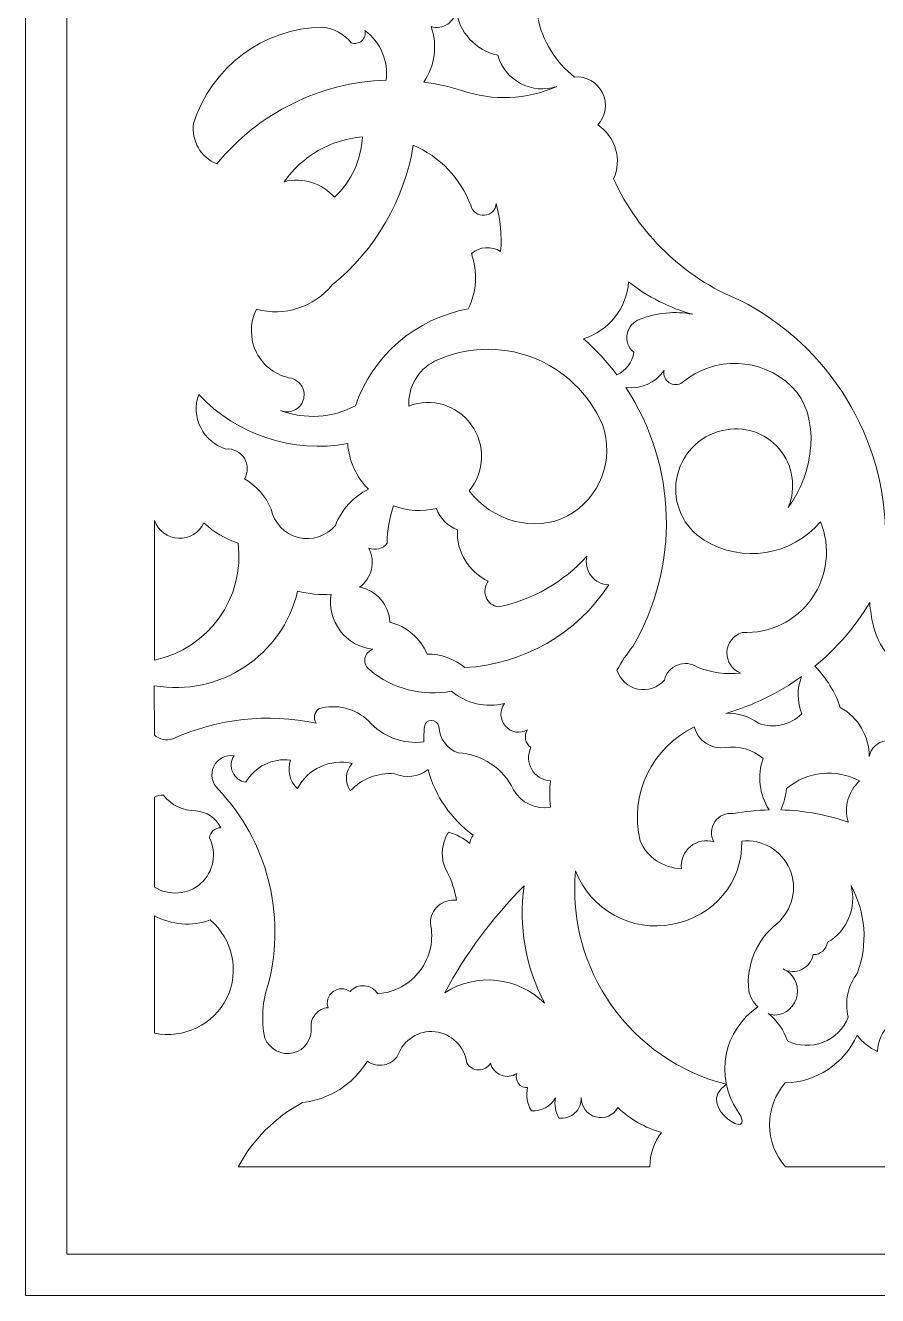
# Model space of a CAD drawing. Header units: millimetres. Extents: x 4868 to 5114, y 1819 to 2091.
# Drawn here: x 4867.7 to 4908.9, y 1819 to 1880.3 of the extents above; entities that cross this region are included whole.
import ezdxf

# ---------------------------------------------------------------- set-up
doc = ezdxf.new("R2010")
doc.units = ezdxf.units.MM
doc.header["$MEASUREMENT"] = 0
doc.layers.add('SITARA ALL', color=18, linetype='Continuous', true_color=0x000000)

msp = doc.modelspace()

# ---------------------------------------------------------------- linework, layer by layer
at = {"layer": 'SITARA ALL', "lineweight": 9}
for points, knots in [([(4867.73, 1940.997), (4867.73, 1940.997), (5111.73, 1940.997), (5111.73, 1940.997), (5111.73, 1940.997), (5111.73, 1818.997), (5111.73, 1818.997), (5111.73, 1818.997), (4867.73, 1818.997), (4867.73, 1818.997), (4867.73, 1818.997), (4867.73, 1940.997), (4867.73, 1940.997)], [0, 0, 0, 0, 0.25, 0.25, 0.25, 0.5, 0.5, 0.5, 0.75, 0.75, 0.75, 1, 1, 1, 1]), ([(4869.73, 1909.727), (4869.73, 1909.727), (4869.73, 1820.997), (4869.73, 1820.997), (4869.73, 1820.997), (5069.73, 1820.997), (5069.73, 1820.997), (5069.73, 1820.997), (5069.73, 1839.186), (5069.73, 1839.186), (5069.73, 1839.186), (5069.73, 1855.221), (5069.73, 1855.221), (5067.255, 1856.997), (5064.182, 1857.727), (5061.173, 1857.25), (5057.149, 1856.955), (5053.106, 1857.463), (5049.28, 1858.744), (5046.227, 1859.788), (5043.159, 1860.785), (5040.075, 1861.735), (5037.551, 1862.541), (5034.833, 1862.493), (5032.34, 1861.597), (5033.292, 1862.094), (5033.717, 1863.227), (5033.328, 1864.228), (5032.939, 1865.229), (5032.035, 1865.816), (5030.998, 1865.54), (5030.693, 1865.464), (5030.435, 1865.262), (5030.286, 1864.986), (5030.137, 1864.71), (5030.111, 1864.385), (5030.215, 1864.089), (5025.011, 1866.894), (5018.569, 1865.781), (5014.617, 1861.384), (5009.146, 1867.125), (5000.377, 1868.169), (4993.72, 1863.86), (4993.138, 1863.45), (4992.738, 1862.831), (4992.605, 1862.131), (4991.311, 1862.722), (4989.79, 1862.47), (4988.758, 1861.491), (4986.083, 1863.59), (4982.466, 1864.03), (4979.368, 1862.629), (4977.678, 1861.793), (4975.683, 1861.849), (4974.042, 1862.777), (4973.783, 1863.219), (4973.276, 1863.453), (4972.772, 1863.363), (4972.267, 1863.272), (4971.875, 1862.888), (4971.786, 1862.384), (4971.049, 1862.61), (4970.249, 1862.474), (4969.627, 1862.019), (4969.005, 1861.564), (4968.635, 1860.847), (4968.628, 1860.077), (4967.897, 1861.526), (4966.3, 1862.32), (4964.704, 1862.025), (4963.616, 1861.991), (4962.726, 1861.148), (4962.636, 1860.063), (4962.5, 1860.585), (4962.082, 1860.986), (4961.554, 1861.1), (4961.027, 1861.214), (4960.484, 1861.027), (4960.145, 1860.607), (4956.859, 1859.814), (4953.4, 1860.889), (4951.14, 1863.402), (4950.276, 1864.677), (4948.767, 1865.356), (4947.24, 1865.159), (4945.713, 1864.961), (4944.434, 1863.939), (4943.922, 1862.487), (4942.848, 1861.679), (4941.468, 1861.395), (4940.162, 1861.711), (4939.37, 1861.762), (4938.6, 1861.99), (4937.908, 1862.377), (4937.419, 1862.551), (4936.877, 1862.483), (4936.445, 1862.195), (4936.014, 1861.907), (4935.744, 1861.436), (4935.717, 1860.918), (4935.501, 1859.885), (4934.822, 1859.008), (4933.876, 1858.54), (4932.519, 1858.782), (4931.199, 1857.961), (4930.819, 1856.636), (4929.683, 1857.188), (4928.657, 1857.945), (4927.794, 1858.867), (4926.965, 1860.397), (4925.076, 1860.997), (4923.519, 1860.221), (4922.478, 1860.138), (4921.594, 1859.429), (4921.288, 1858.43), (4921.278, 1858.72), (4921.108, 1858.98), (4920.847, 1859.104), (4920.586, 1859.229), (4920.279, 1859.201), (4920.048, 1859.027), (4919.836, 1859.146), (4919.581, 1859.16), (4919.357, 1859.066), (4919.132, 1858.971), (4918.965, 1858.78), (4918.903, 1858.544), (4918.952, 1859.937), (4917.878, 1861.111), (4916.487, 1861.183), (4916.254, 1860.705), (4916.147, 1860.176), (4916.176, 1859.645), (4916.043, 1859.845), (4915.827, 1859.973), (4915.588, 1859.994), (4915.349, 1860.014), (4915.115, 1859.925), (4914.951, 1859.751), (4914.821, 1858.96), (4915.014, 1858.15), (4915.488, 1857.504), (4913.205, 1858.444), (4910.578, 1857.608), (4909.263, 1855.518), (4909.289, 1860.391), (4906.564, 1864.857), (4902.216, 1867.057), (4899.516, 1868.159), (4897.338, 1870.253), (4896.132, 1872.908), (4896.546, 1873.851), (4896.223, 1874.954), (4895.364, 1875.523), (4895.752, 1875.94), (4895.843, 1876.554), (4895.592, 1877.066), (4895.341, 1877.578), (4894.812, 1877.883), (4894.245, 1877.832), (4893.324, 1878.546), (4892.692, 1879.571), (4892.468, 1880.714), (4892.222, 1881.843), (4891.508, 1882.814), (4890.504, 1883.384), (4889.499, 1883.954), (4888.306, 1884.072), (4887.211, 1883.704), (4887.346, 1883.927), (4887.375, 1884.2), (4887.289, 1884.446), (4887.203, 1884.693), (4887.013, 1884.888), (4886.767, 1884.978), (4887.245, 1885.324), (4887.687, 1885.718), (4888.086, 1886.152), (4888.265, 1886.371), (4888.32, 1886.665), (4888.234, 1886.934), (4888.147, 1887.202), (4887.933, 1887.408), (4887.661, 1887.481), (4888.135, 1887.547), (4888.525, 1887.889), (4888.651, 1888.351), (4888.777, 1888.813), (4888.621, 1889.301), (4888.245, 1889.598), (4889.091, 1890.061), (4889.416, 1891.111), (4888.976, 1891.97), (4890.929, 1893.777), (4891.828, 1896.454), (4891.36, 1899.074), (4890.893, 1901.694), (4889.146, 1903.886), (4886.688, 1904.906), (4886.688, 1904.906), (4886.688, 1909.727), (4886.688, 1909.727), (4886.688, 1909.727), (4869.73, 1909.727), (4869.73, 1909.727)], [0, 0, 0, 0, 0.014706, 0.014706, 0.014706, 0.029412, 0.029412, 0.029412, 0.044118, 0.044118, 0.044118, 0.058824, 0.058824, 0.058824, 0.073529, 0.073529, 0.073529, 0.088235, 0.088235, 0.088235, 0.102941, 0.102941, 0.102941, 0.117647, 0.117647, 0.117647, 0.132353, 0.132353, 0.132353, 0.147059, 0.147059, 0.147059, 0.161765, 0.161765, 0.161765, 0.176471, 0.176471, 0.176471, 0.191176, 0.191176, 0.191176, 0.205882, 0.205882, 0.205882, 0.220588, 0.220588, 0.220588, 0.235294, 0.235294, 0.235294, 0.25, 0.25, 0.25, 0.264706, 0.264706, 0.264706, 0.279412, 0.279412, 0.279412, 0.294118, 0.294118, 0.294118, 0.308824, 0.308824, 0.308824, 0.323529, 0.323529, 0.323529, 0.338235, 0.338235, 0.338235, 0.352941, 0.352941, 0.352941, 0.367647, 0.367647, 0.367647, 0.382353, 0.382353, 0.382353, 0.397059, 0.397059, 0.397059, 0.411765, 0.411765, 0.411765, 0.426471, 0.426471, 0.426471, 0.441176, 0.441176, 0.441176, 0.455882, 0.455882, 0.455882, 0.470588, 0.470588, 0.470588, 0.485294, 0.485294, 0.485294, 0.5, 0.5, 0.5, 0.514706, 0.514706, 0.514706, 0.529412, 0.529412, 0.529412, 0.544118, 0.544118, 0.544118, 0.558824, 0.558824, 0.558824, 0.573529, 0.573529, 0.573529, 0.588235, 0.588235, 0.588235, 0.602941, 0.602941, 0.602941, 0.617647, 0.617647, 0.617647, 0.632353, 0.632353, 0.632353, 0.647059, 0.647059, 0.647059, 0.661765, 0.661765, 0.661765, 0.676471, 0.676471, 0.676471, 0.691176, 0.691176, 0.691176, 0.705882, 0.705882, 0.705882, 0.720588, 0.720588, 0.720588, 0.735294, 0.735294, 0.735294, 0.75, 0.75, 0.75, 0.764706, 0.764706, 0.764706, 0.779412, 0.779412, 0.779412, 0.794118, 0.794118, 0.794118, 0.808824, 0.808824, 0.808824, 0.823529, 0.823529, 0.823529, 0.838235, 0.838235, 0.838235, 0.852941, 0.852941, 0.852941, 0.867647, 0.867647, 0.867647, 0.882353, 0.882353, 0.882353, 0.897059, 0.897059, 0.897059, 0.911765, 0.911765, 0.911765, 0.926471, 0.926471, 0.926471, 0.941176, 0.941176, 0.941176, 0.955882, 0.955882, 0.955882, 0.970588, 0.970588, 0.970588, 0.985294, 0.985294, 0.985294, 1, 1, 1, 1]), ([(4888.525, 1881.081), (4888.658, 1879.996), (4889.464, 1879.116), (4890.533, 1878.891), (4890.698, 1878.304), (4891.096, 1877.81), (4891.634, 1877.523), (4892.172, 1877.236), (4892.801, 1877.18), (4893.381, 1877.369), (4891.933, 1876.733), (4890.298, 1876.664), (4888.802, 1877.177), (4888.203, 1877.365), (4887.589, 1877.503), (4886.966, 1877.586), (4887.504, 1878.374), (4887.636, 1879.368), (4887.323, 1880.268), (4887.592, 1880.185), (4887.886, 1880.228), (4888.119, 1880.387), (4888.353, 1880.545), (4888.502, 1880.799), (4888.525, 1881.081)], [0, 0, 0, 0, 0.125, 0.125, 0.125, 0.25, 0.25, 0.25, 0.375, 0.375, 0.375, 0.5, 0.5, 0.5, 0.625, 0.625, 0.625, 0.75, 0.75, 0.75, 0.875, 0.875, 0.875, 1, 1, 1, 1]), ([(4882.07, 1880.246), (4882.616, 1880.184), (4883.116, 1879.91), (4883.462, 1879.483), (4883.637, 1879.418), (4883.834, 1879.455), (4883.973, 1879.58), (4884.112, 1879.705), (4884.17, 1879.895), (4884.124, 1880.076), (4884.873, 1879.521), (4885.265, 1878.605), (4885.15, 1877.68), (4881.966, 1877.578), (4878.984, 1876.103), (4876.973, 1873.632), (4876.2, 1873.952), (4875.739, 1874.752), (4875.848, 1875.581), (4876.708, 1878.307), (4879.212, 1880.183), (4882.07, 1880.246)], [0, 0, 0, 0, 0.142857, 0.142857, 0.142857, 0.285714, 0.285714, 0.285714, 0.428571, 0.428571, 0.428571, 0.571429, 0.571429, 0.571429, 0.714286, 0.714286, 0.714286, 0.857143, 0.857143, 0.857143, 1, 1, 1, 1]), ([(4884.002, 1874.941), (4883.949, 1873.831), (4883.467, 1872.785), (4882.658, 1872.023), (4882.05, 1872.708), (4881.112, 1872.998), (4880.224, 1872.776), (4881.099, 1874.022), (4882.484, 1874.815), (4884.002, 1874.941)], [0, 0, 0, 0, 0.333333, 0.333333, 0.333333, 0.666667, 0.666667, 0.666667, 1, 1, 1, 1]), ([(4886.459, 1874.539), (4887.736, 1873.988), (4888.736, 1872.942), (4889.229, 1871.641), (4889.299, 1871.334), (4889.586, 1871.128), (4889.899, 1871.159), (4890.212, 1871.191), (4890.45, 1871.406), (4890.457, 1871.72), (4890.665, 1870.968), (4890.739, 1870.184), (4890.676, 1869.406), (4890.235, 1869.688), (4889.661, 1869.647), (4889.265, 1869.304), (4889.58, 1868.432), (4889.525, 1867.469), (4889.114, 1866.638), (4886.583, 1866.179), (4884.497, 1864.39), (4883.661, 1861.957), (4882.545, 1861.366), (4881.227, 1861.283), (4880.046, 1861.729), (4880.257, 1861.642), (4880.494, 1861.646), (4880.702, 1861.741), (4880.91, 1861.835), (4881.069, 1862.011), (4881.142, 1862.227), (4881.215, 1862.444), (4881.194, 1862.68), (4881.086, 1862.881), (4880.978, 1863.082), (4880.792, 1863.229), (4880.571, 1863.287), (4879.846, 1863.411), (4879.222, 1863.87), (4878.889, 1864.526), (4878.556, 1865.182), (4878.556, 1865.962), (4878.884, 1866.62), (4880.23, 1866.254), (4881.664, 1866.714), (4882.544, 1867.797), (4884.632, 1869.488), (4886.025, 1871.886), (4886.459, 1874.539)], [0, 0, 0, 0, 0.0625, 0.0625, 0.0625, 0.125, 0.125, 0.125, 0.1875, 0.1875, 0.1875, 0.25, 0.25, 0.25, 0.3125, 0.3125, 0.3125, 0.375, 0.375, 0.375, 0.4375, 0.4375, 0.4375, 0.5, 0.5, 0.5, 0.5625, 0.5625, 0.5625, 0.625, 0.625, 0.625, 0.6875, 0.6875, 0.6875, 0.75, 0.75, 0.75, 0.8125, 0.8125, 0.8125, 0.875, 0.875, 0.875, 0.9375, 0.9375, 0.9375, 1, 1, 1, 1]), ([(4896.85, 1867.943), (4897.768, 1867.214), (4898.825, 1866.681), (4899.957, 1866.376), (4899.101, 1866.539), (4898.217, 1866.456), (4897.407, 1866.136), (4897.086, 1866.031), (4896.847, 1865.759), (4896.785, 1865.427), (4896.722, 1865.094), (4896.843, 1864.757), (4897.104, 1864.542), (4897.044, 1864.06), (4896.731, 1863.647), (4896.284, 1863.457), (4895.807, 1864.089), (4895.268, 1864.672), (4894.674, 1865.197), (4895.898, 1865.574), (4896.763, 1866.665), (4896.85, 1867.943)], [0, 0, 0, 0, 0.142857, 0.142857, 0.142857, 0.285714, 0.285714, 0.285714, 0.428571, 0.428571, 0.428571, 0.571429, 0.571429, 0.571429, 0.714286, 0.714286, 0.714286, 0.857143, 0.857143, 0.857143, 1, 1, 1, 1]), ([(4887.484, 1864.105), (4888.958, 1864.805), (4890.654, 1864.876), (4892.182, 1864.301), (4893.71, 1863.726), (4894.941, 1862.548), (4895.588, 1861.049), (4896.194, 1859.363), (4895.475, 1857.488), (4893.897, 1856.641), (4892.319, 1855.793), (4890.226, 1856.419), (4889.155, 1857.854), (4889.914, 1858.768), (4889.955, 1860.08), (4889.256, 1861.04), (4888.557, 1862), (4887.342, 1862.381), (4886.24, 1861.94), (4886.19, 1862.844), (4886.678, 1863.693), (4887.484, 1864.105)], [0, 0, 0, 0, 0.142857, 0.142857, 0.142857, 0.285714, 0.285714, 0.285714, 0.428571, 0.428571, 0.428571, 0.571429, 0.571429, 0.571429, 0.714286, 0.714286, 0.714286, 0.857143, 0.857143, 0.857143, 1, 1, 1, 1]), ([(4898.565, 1863.66), (4898.517, 1863.432), (4898.614, 1863.198), (4898.81, 1863.072), (4899.005, 1862.945), (4899.254, 1862.949), (4899.442, 1863.085), (4900.994, 1864.379), (4903.27, 1864.296), (4904.723, 1862.893), (4906.177, 1861.491), (4905.799, 1858.648), (4904.562, 1857.052), (4904.962, 1858.005), (4904.789, 1859.102), (4904.117, 1859.887), (4903.444, 1860.672), (4902.4, 1861.014), (4901.396, 1860.765), (4900.242, 1860.508), (4899.36, 1859.574), (4899.168, 1858.407), (4898.977, 1857.24), (4899.496, 1856.085), (4900.508, 1855.473), (4902.341, 1854.343), (4904.723, 1854.717), (4906.118, 1856.358), (4906.622, 1855.132), (4906.464, 1853.734), (4905.7, 1852.651), (4904.936, 1851.568), (4903.659, 1850.951), (4902.335, 1851.015), (4901.911, 1850.885), (4901.615, 1850.499), (4901.602, 1850.055), (4901.588, 1849.611), (4901.848, 1849.211), (4902.264, 1849.055), (4901.554, 1848.97), (4900.834, 1849.069), (4900.174, 1849.342), (4899.89, 1849.529), (4899.532, 1849.566), (4899.216, 1849.44), (4898.9, 1849.315), (4898.666, 1849.046), (4898.587, 1848.715), (4898.268, 1848.35), (4897.778, 1848.184), (4897.304, 1848.281), (4896.829, 1848.378), (4896.441, 1848.728), (4896.292, 1849.189), (4896.509, 1849.596), (4896.766, 1849.981), (4897.058, 1850.339), (4899.333, 1854.234), (4899.203, 1859.078), (4896.718, 1862.843), (4897.438, 1862.748), (4898.151, 1863.063), (4898.565, 1863.66)], [0, 0, 0, 0, 0.047619, 0.047619, 0.047619, 0.095238, 0.095238, 0.095238, 0.142857, 0.142857, 0.142857, 0.190476, 0.190476, 0.190476, 0.238095, 0.238095, 0.238095, 0.285714, 0.285714, 0.285714, 0.333333, 0.333333, 0.333333, 0.380952, 0.380952, 0.380952, 0.428571, 0.428571, 0.428571, 0.47619, 0.47619, 0.47619, 0.52381, 0.52381, 0.52381, 0.571429, 0.571429, 0.571429, 0.619048, 0.619048, 0.619048, 0.666667, 0.666667, 0.666667, 0.714286, 0.714286, 0.714286, 0.761905, 0.761905, 0.761905, 0.809524, 0.809524, 0.809524, 0.857143, 0.857143, 0.857143, 0.904762, 0.904762, 0.904762, 0.952381, 0.952381, 0.952381, 1, 1, 1, 1]), ([(4876.096, 1862.501), (4877.941, 1860.545), (4880.645, 1859.653), (4883.29, 1860.13), (4883.35, 1859.299), (4883.704, 1858.518), (4884.291, 1857.927), (4883.56, 1857.567), (4882.991, 1856.945), (4882.699, 1856.185), (4882.262, 1855.661), (4881.565, 1855.433), (4880.903, 1855.598), (4880.242, 1855.763), (4879.732, 1856.302), (4879.593, 1856.969), (4879.344, 1857.589), (4878.889, 1858.103), (4878.303, 1858.424), (4878.491, 1858.73), (4878.49, 1859.117), (4878.301, 1859.422), (4878.112, 1859.728), (4877.771, 1859.902), (4877.413, 1859.871), (4876.882, 1860.034), (4876.441, 1860.406), (4876.192, 1860.903), (4875.944, 1861.399), (4875.91, 1861.978), (4876.096, 1862.501)], [0, 0, 0, 0, 0.1, 0.1, 0.1, 0.2, 0.2, 0.2, 0.3, 0.3, 0.3, 0.4, 0.4, 0.4, 0.5, 0.5, 0.5, 0.6, 0.6, 0.6, 0.7, 0.7, 0.7, 0.8, 0.8, 0.8, 0.9, 0.9, 0.9, 1, 1, 1, 1]), ([(4885.502, 1857.134), (4886.163, 1856.878), (4886.886, 1856.829), (4887.575, 1856.995), (4887.743, 1856.52), (4888.114, 1856.145), (4888.587, 1855.973), (4888.535, 1854.918), (4889.123, 1853.937), (4890.08, 1853.488), (4889.908, 1853.271), (4889.865, 1852.979), (4889.969, 1852.722), (4890.072, 1852.465), (4890.303, 1852.283), (4890.577, 1852.246), (4892.223, 1852.59), (4893.716, 1853.447), (4894.842, 1854.695), (4894.761, 1854.366), (4894.834, 1854.019), (4895.041, 1853.75), (4895.247, 1853.482), (4895.563, 1853.322), (4895.901, 1853.315), (4894.352, 1850.952), (4891.767, 1849.468), (4888.945, 1849.317), (4888.435, 1849.744), (4887.791, 1849.976), (4887.126, 1849.973), (4886.8, 1850.74), (4886.135, 1851.309), (4885.327, 1851.512), (4885.29, 1852.346), (4884.684, 1853.045), (4883.862, 1853.196), (4884.457, 1853.631), (4884.647, 1854.433), (4884.31, 1855.088), (4884.626, 1854.952), (4884.994, 1855.051), (4885.198, 1855.329), (4885.201, 1855.943), (4885.304, 1856.553), (4885.502, 1857.134)], [0, 0, 0, 0, 0.066667, 0.066667, 0.066667, 0.133333, 0.133333, 0.133333, 0.2, 0.2, 0.2, 0.266667, 0.266667, 0.266667, 0.333333, 0.333333, 0.333333, 0.4, 0.4, 0.4, 0.466667, 0.466667, 0.466667, 0.533333, 0.533333, 0.533333, 0.6, 0.6, 0.6, 0.666667, 0.666667, 0.666667, 0.733333, 0.733333, 0.733333, 0.8, 0.8, 0.8, 0.866667, 0.866667, 0.866667, 0.933333, 0.933333, 0.933333, 1, 1, 1, 1]), ([(4873.956, 1856.413), (4874.138, 1855.921), (4874.598, 1855.587), (4875.121, 1855.565), (4875.645, 1855.543), (4876.127, 1855.829), (4876.35, 1856.303), (4876.818, 1855.857), (4877.383, 1855.525), (4878.001, 1855.333), (4878.337, 1852.684), (4876.572, 1850.221), (4873.956, 1849.683), (4873.956, 1849.683), (4873.956, 1856.413), (4873.956, 1856.413)], [0, 0, 0, 0, 0.2, 0.2, 0.2, 0.4, 0.4, 0.4, 0.6, 0.6, 0.6, 0.8, 0.8, 0.8, 1, 1, 1, 1]), ([(4880.875, 1853.014), (4881.402, 1852.869), (4881.95, 1852.819), (4882.494, 1852.865), (4882.389, 1852.242), (4882.546, 1851.603), (4882.927, 1851.099), (4883.309, 1850.595), (4883.878, 1850.272), (4884.506, 1850.203), (4884.303, 1850.135), (4884.156, 1849.959), (4884.124, 1849.748), (4884.093, 1849.536), (4884.18, 1849.326), (4884.354, 1849.202), (4885.452, 1848.286), (4886.901, 1847.911), (4888.305, 1848.182), (4889.013, 1847.581), (4889.966, 1847.357), (4890.867, 1847.582), (4890.617, 1847.255), (4890.634, 1846.797), (4890.909, 1846.49), (4891.184, 1846.183), (4891.613, 1846.101), (4891.965, 1846.315), (4891.787, 1846.027), (4891.862, 1845.651), (4892.136, 1845.454), (4891.969, 1845.117), (4891.984, 1844.719), (4892.175, 1844.395), (4892.367, 1844.072), (4892.706, 1843.868), (4893.082, 1843.854), (4893.036, 1843.43), (4893.034, 1843.002), (4893.077, 1842.578), (4892.368, 1842.454), (4891.657, 1842.791), (4891.304, 1843.418), (4890.802, 1844.457), (4889.776, 1845.141), (4888.623, 1845.203), (4888.082, 1845.395), (4887.714, 1845.899), (4887.695, 1846.473), (4887.665, 1846.649), (4887.507, 1846.775), (4887.328, 1846.765), (4887.149, 1846.756), (4887.008, 1846.641), (4886.996, 1846.462), (4886.973, 1846.22), (4886.965, 1845.977), (4886.972, 1845.734), (4885.969, 1845.597), (4884.964, 1845.975), (4884.3, 1846.739), (4883.663, 1847.356), (4882.744, 1847.582), (4881.893, 1847.33), (4881.677, 1847.167), (4881.621, 1846.866), (4881.764, 1846.636), (4879.434, 1847.128), (4877.009, 1846.861), (4874.842, 1845.873), (4874.535, 1845.774), (4874.198, 1845.845), (4873.956, 1846.059), (4873.956, 1846.059), (4873.953, 1848.441), (4873.953, 1848.441), (4877.109, 1847.896), (4880.142, 1849.896), (4880.875, 1853.014)], [0, 0, 0, 0, 0.038462, 0.038462, 0.038462, 0.076923, 0.076923, 0.076923, 0.115385, 0.115385, 0.115385, 0.153846, 0.153846, 0.153846, 0.192308, 0.192308, 0.192308, 0.230769, 0.230769, 0.230769, 0.269231, 0.269231, 0.269231, 0.307692, 0.307692, 0.307692, 0.346154, 0.346154, 0.346154, 0.384615, 0.384615, 0.384615, 0.423077, 0.423077, 0.423077, 0.461538, 0.461538, 0.461538, 0.5, 0.5, 0.5, 0.538462, 0.538462, 0.538462, 0.576923, 0.576923, 0.576923, 0.615385, 0.615385, 0.615385, 0.653846, 0.653846, 0.653846, 0.692308, 0.692308, 0.692308, 0.730769, 0.730769, 0.730769, 0.769231, 0.769231, 0.769231, 0.807692, 0.807692, 0.807692, 0.846154, 0.846154, 0.846154, 0.884615, 0.884615, 0.884615, 0.923077, 0.923077, 0.923077, 0.961538, 0.961538, 0.961538, 1, 1, 1, 1]), ([(4908.494, 1852.459), (4908.508, 1852.271), (4908.531, 1852.083), (4908.566, 1851.896), (4908.714, 1850.52), (4909.587, 1849.328), (4910.855, 1848.772), (4912.123, 1848.216), (4913.579, 1848.372), (4914.692, 1849.195), (4915.437, 1848.4), (4916.471, 1847.942), (4917.56, 1847.924), (4918.648, 1847.907), (4919.693, 1848.327), (4920.463, 1849.097), (4920.534, 1848.491), (4920.668, 1847.894), (4920.864, 1847.316), (4920.924, 1847), (4921.121, 1846.726), (4921.402, 1846.568), (4921.683, 1846.411), (4922.017, 1846.384), (4922.319, 1846.497), (4922.039, 1846.092), (4921.94, 1845.589), (4922.044, 1845.108), (4922.148, 1844.627), (4922.444, 1844.212), (4922.866, 1843.958), (4923.796, 1843.509), (4924.83, 1843.321), (4925.858, 1843.412), (4925.691, 1843.201), (4925.661, 1842.912), (4925.781, 1842.671), (4925.901, 1842.43), (4926.145, 1842.28), (4926.415, 1842.286), (4924.497, 1841.91), (4922.561, 1841.631), (4920.615, 1841.448), (4920.783, 1841.634), (4920.893, 1841.865), (4920.932, 1842.112), (4920.972, 1842.526), (4920.77, 1842.927), (4920.412, 1843.14), (4920.055, 1843.353), (4919.611, 1843.344), (4919.266, 1843.112), (4919.281, 1843.618), (4918.977, 1844.08), (4918.506, 1844.266), (4918.035, 1844.451), (4917.505, 1844.33), (4917.171, 1843.948), (4916.893, 1844.123), (4916.55, 1844.161), (4916.24, 1844.052), (4915.93, 1843.942), (4915.688, 1843.699), (4915.581, 1843.388), (4914.973, 1843.731), (4914.517, 1844.293), (4914.305, 1844.958), (4913.987, 1845.046), (4913.651, 1844.905), (4913.491, 1844.617), (4913.331, 1844.329), (4913.378, 1843.979), (4913.62, 1843.756), (4913.184, 1844.235), (4912.927, 1844.85), (4912.894, 1845.497), (4912.871, 1845.624), (4912.799, 1845.736), (4912.693, 1845.809), (4912.587, 1845.881), (4912.457, 1845.908), (4912.331, 1845.883), (4912.205, 1845.857), (4912.095, 1845.782), (4912.025, 1845.675), (4911.955, 1845.567), (4911.931, 1845.436), (4911.96, 1845.311), (4911.778, 1845.615), (4911.445, 1845.796), (4911.091, 1845.785), (4910.737, 1845.775), (4910.418, 1845.576), (4910.255, 1845.261), (4910.073, 1845.628), (4909.677, 1845.837), (4909.272, 1845.779), (4908.867, 1845.722), (4908.545, 1845.423), (4908.472, 1845.02), (4908.475, 1846.006), (4907.941, 1846.915), (4907.076, 1847.39), (4906.825, 1848.139), (4906.405, 1848.82), (4905.848, 1849.38), (4906.899, 1850.248), (4907.794, 1851.289), (4908.494, 1852.459)], [0, 0, 0, 0, 0.027778, 0.027778, 0.027778, 0.055556, 0.055556, 0.055556, 0.083333, 0.083333, 0.083333, 0.111111, 0.111111, 0.111111, 0.138889, 0.138889, 0.138889, 0.166667, 0.166667, 0.166667, 0.194444, 0.194444, 0.194444, 0.222222, 0.222222, 0.222222, 0.25, 0.25, 0.25, 0.277778, 0.277778, 0.277778, 0.305556, 0.305556, 0.305556, 0.333333, 0.333333, 0.333333, 0.361111, 0.361111, 0.361111, 0.388889, 0.388889, 0.388889, 0.416667, 0.416667, 0.416667, 0.444444, 0.444444, 0.444444, 0.472222, 0.472222, 0.472222, 0.5, 0.5, 0.5, 0.527778, 0.527778, 0.527778, 0.555556, 0.555556, 0.555556, 0.583333, 0.583333, 0.583333, 0.611111, 0.611111, 0.611111, 0.638889, 0.638889, 0.638889, 0.666667, 0.666667, 0.666667, 0.694444, 0.694444, 0.694444, 0.722222, 0.722222, 0.722222, 0.75, 0.75, 0.75, 0.777778, 0.777778, 0.777778, 0.805556, 0.805556, 0.805556, 0.833333, 0.833333, 0.833333, 0.861111, 0.861111, 0.861111, 0.888889, 0.888889, 0.888889, 0.916667, 0.916667, 0.916667, 0.944444, 0.944444, 0.944444, 0.972222, 0.972222, 0.972222, 1, 1, 1, 1]), ([(4905.204, 1848.884), (4904.979, 1848.301), (4904.983, 1847.661), (4905.213, 1847.086), (4904.668, 1846.537), (4903.851, 1846.358), (4903.125, 1846.627), (4902.671, 1846.968), (4902.112, 1847.138), (4901.545, 1847.107), (4902.857, 1847.486), (4904.095, 1848.087), (4905.204, 1848.884)], [0, 0, 0, 0, 0.25, 0.25, 0.25, 0.5, 0.5, 0.5, 0.75, 0.75, 0.75, 1, 1, 1, 1]), ([(4900.027, 1846.456), (4900.192, 1845.787), (4900.84, 1845.355), (4901.521, 1845.462), (4902.177, 1845.551), (4902.841, 1845.358), (4903.347, 1844.931), (4903.061, 1844.103), (4903.166, 1843.19), (4903.633, 1842.449), (4903.055, 1842.434), (4902.478, 1842.372), (4901.909, 1842.265), (4901.561, 1842.318), (4901.214, 1842.168), (4901.015, 1841.878), (4900.816, 1841.587), (4900.798, 1841.213), (4900.974, 1840.908), (4900.58, 1841.029), (4900.153, 1840.943), (4899.836, 1840.681), (4899.519, 1840.419), (4899.355, 1840.018), (4899.4, 1839.609), (4898.53, 1839.633), (4897.752, 1840.159), (4897.404, 1840.957), (4896.884, 1843.177), (4897.976, 1845.462), (4900.027, 1846.456)], [0, 0, 0, 0, 0.1, 0.1, 0.1, 0.2, 0.2, 0.2, 0.3, 0.3, 0.3, 0.4, 0.4, 0.4, 0.5, 0.5, 0.5, 0.6, 0.6, 0.6, 0.7, 0.7, 0.7, 0.8, 0.8, 0.8, 0.9, 0.9, 0.9, 1, 1, 1, 1]), ([(4877.805, 1845.064), (4877.647, 1844.827), (4877.621, 1844.525), (4877.737, 1844.265), (4877.852, 1844.004), (4878.09, 1843.821), (4878.372, 1843.779), (4878.806, 1844.543), (4879.664, 1844.966), (4880.535, 1844.846), (4880.356, 1844.365), (4880.485, 1843.824), (4880.862, 1843.475), (4881.364, 1844.431), (4882.447, 1844.93), (4883.5, 1844.694), (4883.173, 1844.322), (4883.137, 1843.777), (4883.413, 1843.366), (4883.965, 1843.948), (4884.75, 1844.252), (4885.55, 1844.193), (4886.087, 1843.962), (4886.706, 1844.038), (4887.171, 1844.392), (4887.515, 1843.119), (4888.284, 1842.002), (4889.35, 1841.225), (4889.261, 1841.11), (4889.206, 1840.972), (4889.191, 1840.827), (4888.891, 1841.08), (4888.542, 1841.265), (4888.165, 1841.371), (4887.775, 1840.794), (4887.748, 1840.046), (4888.096, 1839.443), (4888.314, 1839.016), (4888.464, 1838.558), (4888.54, 1838.084), (4888.223, 1838.122), (4887.906, 1838.024), (4887.666, 1837.815), (4887.426, 1837.605), (4887.286, 1837.305), (4887.281, 1836.987), (4887.459, 1836.189), (4887.281, 1835.354), (4886.795, 1834.698), (4886.308, 1834.042), (4885.556, 1833.629), (4884.741, 1833.567), (4884.601, 1833.791), (4884.363, 1833.935), (4884.1, 1833.956), (4883.837, 1833.977), (4883.581, 1833.874), (4883.407, 1833.675), (4883.163, 1833.855), (4882.83, 1833.854), (4882.587, 1833.673), (4882.343, 1833.492), (4882.244, 1833.182), (4882.345, 1832.896), (4882.11, 1832.879), (4881.89, 1832.769), (4881.736, 1832.59), (4881.582, 1832.411), (4881.504, 1832.179), (4881.522, 1831.944), (4881.579, 1831.378), (4881.216, 1830.855), (4880.665, 1830.71), (4880.115, 1830.566), (4879.518, 1830.903), (4879.289, 1831.424), (4879.107, 1832.309), (4879.169, 1833.227), (4879.47, 1834.079), (4880.318, 1837.416), (4879.401, 1840.951), (4877.035, 1843.452), (4876.734, 1843.728), (4876.648, 1844.168), (4876.822, 1844.537), (4876.995, 1844.907), (4877.401, 1845.119), (4877.805, 1845.064)], [0, 0, 0, 0, 0.034483, 0.034483, 0.034483, 0.068966, 0.068966, 0.068966, 0.103448, 0.103448, 0.103448, 0.137931, 0.137931, 0.137931, 0.172414, 0.172414, 0.172414, 0.206897, 0.206897, 0.206897, 0.241379, 0.241379, 0.241379, 0.275862, 0.275862, 0.275862, 0.310345, 0.310345, 0.310345, 0.344828, 0.344828, 0.344828, 0.37931, 0.37931, 0.37931, 0.413793, 0.413793, 0.413793, 0.448276, 0.448276, 0.448276, 0.482759, 0.482759, 0.482759, 0.517241, 0.517241, 0.517241, 0.551724, 0.551724, 0.551724, 0.586207, 0.586207, 0.586207, 0.62069, 0.62069, 0.62069, 0.655172, 0.655172, 0.655172, 0.689655, 0.689655, 0.689655, 0.724138, 0.724138, 0.724138, 0.758621, 0.758621, 0.758621, 0.793103, 0.793103, 0.793103, 0.827586, 0.827586, 0.827586, 0.862069, 0.862069, 0.862069, 0.896552, 0.896552, 0.896552, 0.931034, 0.931034, 0.931034, 0.965517, 0.965517, 0.965517, 1, 1, 1, 1]), ([(4908.008, 1843.845), (4907.456, 1843.345), (4907.241, 1842.572), (4907.456, 1841.859), (4906.409, 1842.221), (4905.313, 1842.42), (4904.206, 1842.449), (4904.342, 1842.78), (4904.435, 1843.127), (4904.484, 1843.482), (4905.473, 1844.313), (4906.87, 1844.457), (4908.008, 1843.845)], [0, 0, 0, 0, 0.25, 0.25, 0.25, 0.5, 0.5, 0.5, 0.75, 0.75, 0.75, 1, 1, 1, 1]), ([(4874.402, 1843.152), (4874.771, 1842.668), (4875.348, 1842.39), (4875.956, 1842.403), (4876.478, 1842.364), (4876.94, 1842.051), (4877.17, 1841.581), (4876.887, 1841.587), (4876.648, 1841.375), (4876.618, 1841.094), (4876.985, 1840.352), (4876.815, 1839.458), (4876.202, 1838.903), (4875.589, 1838.348), (4874.658, 1838.282), (4873.956, 1838.72), (4873.956, 1838.72), (4873.956, 1843.066), (4873.956, 1843.066), (4874.096, 1843.13), (4874.249, 1843.159), (4874.402, 1843.152)], [0, 0, 0, 0, 0.142857, 0.142857, 0.142857, 0.285714, 0.285714, 0.285714, 0.428571, 0.428571, 0.428571, 0.571429, 0.571429, 0.571429, 0.714286, 0.714286, 0.714286, 0.857143, 0.857143, 0.857143, 1, 1, 1, 1]), ([(4902.318, 1840.94), (4903.303, 1841.042), (4904.24, 1840.494), (4904.633, 1839.586), (4905.027, 1838.677), (4904.763, 1837.6), (4904.015, 1836.952), (4903.041, 1836.179), (4902.527, 1834.965), (4902.651, 1833.728), (4902.717, 1833.424), (4902.873, 1833.148), (4903.099, 1832.934), (4901.442, 1831.824), (4900.999, 1829.582), (4902.108, 1827.925), (4903.217, 1826.268), (4899.916, 1828.09), (4901.574, 1829.197), (4896.942, 1830.369), (4893.852, 1834.747), (4894.291, 1839.505), (4895.018, 1837.62), (4896.996, 1836.531), (4898.978, 1836.926), (4900.959, 1837.321), (4902.37, 1838.92), (4902.318, 1840.94)], [0, 0, 0, 0, 0.111111, 0.111111, 0.111111, 0.222222, 0.222222, 0.222222, 0.333333, 0.333333, 0.333333, 0.444444, 0.444444, 0.444444, 0.555556, 0.555556, 0.555556, 0.666667, 0.666667, 0.666667, 0.777778, 0.777778, 0.777778, 0.888889, 0.888889, 0.888889, 1, 1, 1, 1]), ([(4891.811, 1838.776), (4891.536, 1836.835), (4891.878, 1834.858), (4892.789, 1833.122), (4891.498, 1834.395), (4889.498, 1834.601), (4887.978, 1833.614), (4888.994, 1835.514), (4890.286, 1837.254), (4891.811, 1838.776)], [0, 0, 0, 0, 0.333333, 0.333333, 0.333333, 0.666667, 0.666667, 0.666667, 1, 1, 1, 1]), ([(4907.592, 1838.795), (4908.303, 1837.5), (4908.417, 1835.96), (4907.905, 1834.574), (4907.436, 1833.971), (4907.272, 1833.185), (4907.461, 1832.445), (4907.243, 1831.886), (4906.802, 1831.444), (4906.245, 1831.226), (4905.687, 1831.007), (4905.06, 1831.033), (4904.521, 1831.295), (4904.348, 1831.817), (4904.027, 1832.277), (4903.596, 1832.619), (4903.699, 1832.578), (4903.806, 1832.549), (4903.915, 1832.531), (4904.456, 1832.568), (4904.901, 1832.972), (4904.99, 1833.506), (4905.078, 1834.041), (4904.811, 1834.557), (4904.311, 1834.766), (4904.592, 1834.614), (4904.929, 1834.605), (4905.217, 1834.743), (4905.505, 1834.881), (4905.71, 1835.145), (4905.768, 1835.459), (4906.115, 1835.457), (4906.409, 1835.711), (4906.455, 1836.055), (4907.412, 1836.605), (4907.879, 1837.729), (4907.592, 1838.795)], [0, 0, 0, 0, 0.083333, 0.083333, 0.083333, 0.166667, 0.166667, 0.166667, 0.25, 0.25, 0.25, 0.333333, 0.333333, 0.333333, 0.416667, 0.416667, 0.416667, 0.5, 0.5, 0.5, 0.583333, 0.583333, 0.583333, 0.666667, 0.666667, 0.666667, 0.75, 0.75, 0.75, 0.833333, 0.833333, 0.833333, 0.916667, 0.916667, 0.916667, 1, 1, 1, 1]), ([(4873.956, 1837.331), (4874.788, 1836.886), (4875.769, 1836.814), (4876.657, 1837.131), (4877.749, 1836.205), (4878.077, 1834.658), (4877.455, 1833.369), (4876.833, 1832.079), (4875.361, 1831.384), (4873.956, 1831.661), (4873.956, 1831.661), (4873.956, 1837.331), (4873.956, 1837.331)], [0, 0, 0, 0, 0.25, 0.25, 0.25, 0.5, 0.5, 0.5, 0.75, 0.75, 0.75, 1, 1, 1, 1]), ([(4909.683, 1833.404), (4909.852, 1833.122), (4910.14, 1832.931), (4910.466, 1832.885), (4910.387, 1832.566), (4910.295, 1832.25), (4910.188, 1831.939), (4910.16, 1831.732), (4910.229, 1831.523), (4910.375, 1831.373), (4910.521, 1831.223), (4910.726, 1831.148), (4910.934, 1831.169), (4910.408, 1830.508), (4910.407, 1829.573), (4910.934, 1828.912), (4911.498, 1829.085), (4911.882, 1829.607), (4911.876, 1830.197), (4911.869, 1829.909), (4911.978, 1829.63), (4912.179, 1829.424), (4912.38, 1829.217), (4912.655, 1829.1), (4912.943, 1829.1), (4913.16, 1829.63), (4913.595, 1830.041), (4914.136, 1830.229), (4914.121, 1829.824), (4914.368, 1829.455), (4914.747, 1829.315), (4915.127, 1829.174), (4915.548, 1829.285), (4915.8, 1829.602), (4915.918, 1829.298), (4916.236, 1829.121), (4916.556, 1829.18), (4916.877, 1829.24), (4917.11, 1829.496), (4917.112, 1829.822), (4917.258, 1829.464), (4917.476, 1829.14), (4917.752, 1828.869), (4919.587, 1827.206), (4921.961, 1826.264), (4924.438, 1826.22), (4924.361, 1825.88), (4924.262, 1825.545), (4924.143, 1825.217), (4924.143, 1825.217), (4904.436, 1825.217), (4904.436, 1825.217), (4903.401, 1826.364), (4903.395, 1828.108), (4904.421, 1829.263), (4905.922, 1829.303), (4907.266, 1830.196), (4907.883, 1831.565), (4908.139, 1831.225), (4908.478, 1830.957), (4908.868, 1830.786), (4908.895, 1831.273), (4909.098, 1831.733), (4909.438, 1832.082), (4909.785, 1832.43), (4909.883, 1832.955), (4909.683, 1833.404)], [0, 0, 0, 0, 0.045455, 0.045455, 0.045455, 0.090909, 0.090909, 0.090909, 0.136364, 0.136364, 0.136364, 0.181818, 0.181818, 0.181818, 0.227273, 0.227273, 0.227273, 0.272727, 0.272727, 0.272727, 0.318182, 0.318182, 0.318182, 0.363636, 0.363636, 0.363636, 0.409091, 0.409091, 0.409091, 0.454545, 0.454545, 0.454545, 0.5, 0.5, 0.5, 0.545455, 0.545455, 0.545455, 0.590909, 0.590909, 0.590909, 0.636364, 0.636364, 0.636364, 0.681818, 0.681818, 0.681818, 0.727273, 0.727273, 0.727273, 0.772727, 0.772727, 0.772727, 0.818182, 0.818182, 0.818182, 0.863636, 0.863636, 0.863636, 0.909091, 0.909091, 0.909091, 0.954545, 0.954545, 0.954545, 1, 1, 1, 1]), ([(4884.242, 1830.318), (4884.478, 1830.143), (4884.768, 1830.078), (4885.047, 1830.133), (4885.327, 1830.189), (4885.569, 1830.358), (4885.716, 1830.603), (4885.98, 1831.348), (4886.719, 1831.818), (4887.506, 1831.739), (4888.293, 1831.661), (4888.93, 1831.02), (4889.043, 1830.236), (4889.156, 1830.029), (4889.372, 1829.899), (4889.608, 1829.894), (4889.844, 1829.889), (4890.063, 1830.009), (4890.184, 1830.212), (4890.254, 1829.951), (4890.444, 1829.739), (4890.695, 1829.641), (4890.946, 1829.542), (4891.228, 1829.568), (4891.456, 1829.712), (4891.398, 1829.55), (4891.427, 1829.369), (4891.534, 1829.234), (4891.64, 1829.098), (4891.808, 1829.028), (4891.979, 1829.047), (4891.881, 1828.661), (4891.95, 1828.252), (4892.167, 1827.918), (4892.641, 1827.883), (4893.091, 1828.128), (4893.318, 1828.545), (4893.262, 1828.208), (4893.321, 1827.862), (4893.486, 1827.563), (4893.767, 1827.529), (4894.05, 1827.621), (4894.258, 1827.814), (4894.467, 1828.006), (4894.58, 1828.279), (4894.569, 1828.563), (4894.556, 1828.125), (4894.846, 1827.737), (4895.269, 1827.625), (4895.692, 1827.513), (4896.126, 1827.688), (4896.332, 1828.074), (4896.929, 1827.509), (4897.653, 1827.097), (4898.443, 1826.871), (4898.084, 1826.393), (4897.886, 1825.815), (4897.876, 1825.217), (4897.876, 1825.217), (4878.009, 1825.217), (4878.009, 1825.217), (4878.714, 1826.53), (4879.791, 1827.607), (4881.104, 1828.313), (4882.403, 1828.464), (4883.559, 1829.203), (4884.242, 1830.318)], [0, 0, 0, 0, 0.045455, 0.045455, 0.045455, 0.090909, 0.090909, 0.090909, 0.136364, 0.136364, 0.136364, 0.181818, 0.181818, 0.181818, 0.227273, 0.227273, 0.227273, 0.272727, 0.272727, 0.272727, 0.318182, 0.318182, 0.318182, 0.363636, 0.363636, 0.363636, 0.409091, 0.409091, 0.409091, 0.454545, 0.454545, 0.454545, 0.5, 0.5, 0.5, 0.545455, 0.545455, 0.545455, 0.590909, 0.590909, 0.590909, 0.636364, 0.636364, 0.636364, 0.681818, 0.681818, 0.681818, 0.727273, 0.727273, 0.727273, 0.772727, 0.772727, 0.772727, 0.818182, 0.818182, 0.818182, 0.863636, 0.863636, 0.863636, 0.909091, 0.909091, 0.909091, 0.954545, 0.954545, 0.954545, 1, 1, 1, 1])]:
    msp.add_open_spline(points, degree=3, knots=knots, dxfattribs=at)
msp.add_open_spline([(4877.042, 1873.716), (4877.019, 1873.688), (4876.996, 1873.66), (4876.973, 1873.632)], degree=3, dxfattribs=at)

doc.saveas('drawing.dxf')
